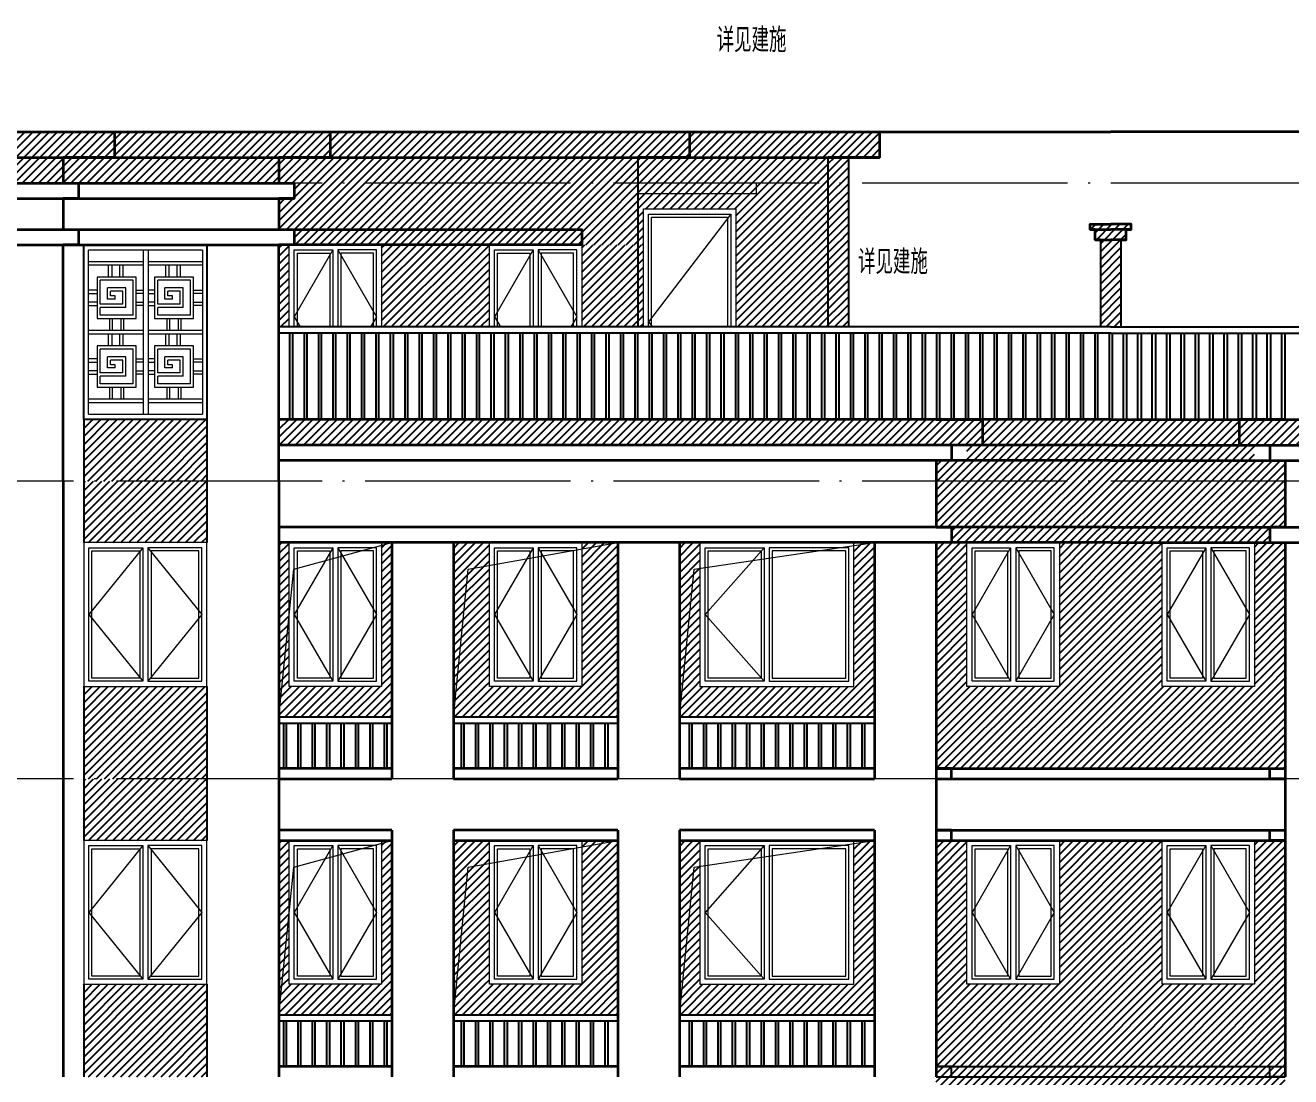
# Model space of a CAD drawing. Extents: x -518115 to 389031, y -231062 to 1628073.
# Drawn here: x 27748 to 40069, y 63640 to 73878 of the extents above; entities that cross this region are included whole.
import ezdxf
from ezdxf.xclip import XClip

# ---------------------------------------------------------------- set-up
doc = ezdxf.new("R2010")
doc.units = 0
doc.header["$LTSCALE"] = 1000
doc.header["$MEASUREMENT"] = 0
doc.header["$XCLIPFRAME"] = 0
doc.linetypes.add('DOTE', pattern=[2.42, 2, -0.2, 0.02, -0.2])
for name, color, linetype in [('3-剖面填充（细）', 250, 'Continuous'), ('PUB_TEXT', 4, 'Continuous'), ('Stair-栏杆', 142, 'Continuous')]:
    doc.layers.add(name, color=color, linetype=linetype)
for name, color, linetype, lineweight in [('DOTE', 19, 'DOTE', 9), ('WINDOW', 144, 'Continuous', 15), ('立面-中轮廓线', 213, 'Continuous', 35), ('立面-普通轮廓', 7, 'Continuous', 18), ('立面-洞口示意', 152, 'Continuous', 13), ('立面-窗开启线', 250, 'Continuous', 13)]:
    doc.layers.add(name, color=color, linetype=linetype, lineweight=lineweight)
doc.styles.add('_TCH_AXIS', font='COMPLEX', dxfattribs={"bigfont": 'GBCBIG'})
pattern_1 = [(45, (-409950, 23764.28), (-39.2886205, 39.2886205), [])]
pattern_2 = [(45, (-499467.84, 34164.28), (-39.2886205, 39.2886205), [])]
pattern_3 = [(45, (-499467.84, 37064.28), (-39.2886205, 39.2886205), [])]
pattern_4 = [(45, (-499467.84, 31264.28), (-39.2886205, 39.2886205), [])]

# ---------------------------------------------------------------- blocks, each defined once
blk = doc.blocks.new('A$C318717E3')
at = {"layer": 'WINDOW'}
for points in [[(50, 1350), (425, 1350), (425, 50), (50, 50)], [(850, 1350), (475, 1350), (475, 50), (850, 50)]]:
    blk.add_lwpolyline(points, close=True, dxfattribs=at)
at = {"layer": 'WINDOW', "color": 250}
for points in [[(80, 1320), (395, 1320), (395, 80), (80, 80)], [(820, 1320), (505, 1320), (505, 80), (820, 80)]]:
    blk.add_lwpolyline(points, close=True, dxfattribs=at)
at = {"layer": '立面-普通轮廓'}
blk.add_lwpolyline([(0, 1400), (900, 1400), (900, 0), (0, 0)], close=True, dxfattribs=at)
at = {"layer": '立面-窗开启线', "color": 251, "ltscale": 0.5, "true_color": 0x636466}
for points in [[(425, 1350), (50, 700), (425, 50)], [(475, 1350), (850, 700), (475, 50)]]:
    blk.add_lwpolyline(points, dxfattribs=at)
blk = doc.blocks.new('A$C1B273453')
at = {"layer": 'WINDOW'}
for points in [[(50, 1350), (575, 1350), (575, 50), (50, 50)], [(1150, 1350), (625, 1350), (625, 50), (1150, 50)]]:
    blk.add_lwpolyline(points, close=True, dxfattribs=at)
at = {"layer": 'WINDOW', "color": 250}
for points in [[(80, 1320), (545, 1320), (545, 80), (80, 80)], [(1120, 1320), (655, 1320), (655, 80), (1120, 80)]]:
    blk.add_lwpolyline(points, close=True, dxfattribs=at)
at = {"layer": '立面-普通轮廓'}
blk.add_lwpolyline([(1200, 1400), (0, 1400), (0, 0), (1200, 0)], close=True, dxfattribs=at)
at = {"layer": '立面-窗开启线', "color": 251, "ltscale": 0.5, "true_color": 0x636466}
for points in [[(575, 1350), (50, 700), (575, 50)], [(625, 1350), (1150, 700), (625, 50)]]:
    blk.add_lwpolyline(points, dxfattribs=at)
blk = doc.blocks.new('A$C1F9D7F8A')
at = {"layer": 'WINDOW'}
for points in [[(-1450, 1350), (-875, 1350), (-875, 50), (-1450, 50)], [(-50, 1350), (-825, 1350), (-825, 50), (-50, 50)]]:
    blk.add_lwpolyline(points, close=True, dxfattribs=at)
at = {"layer": 'WINDOW', "color": 250}
for points in [[(-1420, 1320), (-905, 1320), (-905, 80), (-1420, 80)], [(-80, 1320), (-795, 1320), (-795, 80), (-80, 80)]]:
    blk.add_lwpolyline(points, close=True, dxfattribs=at)
at = {"layer": '立面-普通轮廓'}
blk.add_lwpolyline([(0, 1400), (-1500, 1400), (-1500, 0), (0, 0)], close=True, dxfattribs=at)
at = {"layer": '立面-窗开启线', "color": 251, "ltscale": 0.5, "true_color": 0x636466}
blk.add_lwpolyline([(-875, 1350), (-1450, 700), (-875, 50)], dxfattribs=at)
blk = doc.blocks.new('A$C666104A2')
at = {"layer": '立面-窗开启线', "color": 36, "ltscale": 0.5, "true_color": 0x88471b}
for p, q in [((0, -1700), (0, 0)), ((0, 0), (1200, 0)), ((1200, 0), (1200, -1700)), ((1155, -53), (45, -53)), ((45, -1647), (45, -53)), ((578, -53), (578, -1647)), ((629, -1647), (629, -53)), ((1155, -53), (1155, -1647)), ((578, -164), (45, -164)), ((45, -196), (578, -196)), ((242, -313), (242, -196)), ((272, -196), (272, -313)), ((351, -313), (351, -196)), ((381, -196), (381, -313)), ((1155, -164), (629, -164)), ((629, -196), (1155, -196)), ((800, -313), (800, -196)), ((830, -196), (830, -313)), ((909, -313), (909, -196)), ((939, -196), (939, -313)), ((512, -313), (131, -313)), ((131, -313), (131, -717)), ((161, -577), (161, -345)), ((481, -345), (161, -345)), ((481, -684), (481, -345)), ((512, -717), (512, -313)), ((1070, -313), (689, -313)), ((689, -313), (689, -717)), ((720, -577), (720, -345)), ((1039, -345), (720, -345)), ((1039, -684), (1039, -345)), ((1070, -717), (1070, -313)), ((131, -441), (45, -441)), ((45, -473), (131, -473)), ((410, -420), (232, -420)), ((232, -529), (232, -420)), ((381, -452), (262, -452)), ((262, -497), (262, -452)), ((381, -577), (381, -452)), ((410, -610), (410, -420)), ((511, -473), (511, -441)), ((511, -441), (578, -441)), ((578, -473), (511, -473)), ((689, -441), (629, -441)), ((629, -473), (689, -473)), ((969, -420), (790, -420)), ((790, -529), (790, -420)), ((939, -452), (820, -452)), ((820, -497), (820, -452)), ((939, -577), (939, -452)), ((969, -610), (969, -420)), ((1069, -473), (1069, -441)), ((1069, -441), (1155, -441)), ((1155, -473), (1069, -473)), ((131, -558), (45, -558)), ((45, -589), (131, -589)), ((381, -577), (161, -577)), ((410, -610), (161, -610)), ((161, -684), (161, -610)), ((305, -529), (232, -529)), ((305, -497), (262, -497)), ((305, -529), (305, -497)), ((511, -589), (511, -558)), ((511, -558), (578, -558)), ((578, -589), (511, -589)), ((689, -558), (629, -558)), ((629, -589), (689, -589)), ((939, -577), (720, -577)), ((969, -610), (720, -610)), ((720, -684), (720, -610)), ((863, -529), (790, -529)), ((863, -497), (820, -497)), ((863, -529), (863, -497)), ((1069, -589), (1069, -558)), ((1069, -558), (1155, -558)), ((1155, -589), (1069, -589)), ((131, -717), (512, -717)), ((481, -684), (161, -684)), ((250, -717), (250, -834)), ((280, -834), (280, -717)), ((360, -717), (360, -834)), ((390, -834), (390, -717)), ((689, -717), (1070, -717)), ((1039, -684), (720, -684)), ((808, -717), (808, -834)), ((838, -834), (838, -717)), ((919, -717), (919, -834)), ((949, -834), (949, -717)), ((578, -834), (45, -834)), ((1155, -834), (629, -834)), ((45, -866), (578, -866)), ((512, -983), (131, -983)), ((131, -983), (131, -1386)), ((242, -983), (242, -866)), ((272, -866), (272, -983)), ((351, -983), (351, -866)), ((381, -866), (381, -983)), ((512, -1386), (512, -983)), ((629, -866), (1155, -866)), ((1070, -983), (689, -983)), ((689, -983), (689, -1386)), ((800, -983), (800, -866)), ((830, -866), (830, -983)), ((909, -983), (909, -866)), ((939, -866), (939, -983)), ((1070, -1386), (1070, -983)), ((161, -1247), (161, -1015)), ((481, -1015), (161, -1015)), ((410, -1090), (232, -1090)), ((232, -1199), (232, -1090)), ((410, -1279), (410, -1090)), ((481, -1354), (481, -1015)), ((720, -1247), (720, -1015)), ((1039, -1015), (720, -1015)), ((969, -1090), (790, -1090)), ((790, -1199), (790, -1090)), ((969, -1279), (969, -1090)), ((1039, -1354), (1039, -1015)), ((131, -1111), (45, -1111)), ((45, -1143), (131, -1143)), ((131, -1227), (45, -1227)), ((305, -1199), (232, -1199)), ((381, -1122), (262, -1122)), ((262, -1167), (262, -1122)), ((305, -1167), (262, -1167)), ((305, -1199), (305, -1167)), ((381, -1247), (381, -1122)), ((511, -1143), (511, -1111)), ((511, -1111), (578, -1111)), ((578, -1143), (511, -1143)), ((511, -1259), (511, -1227)), ((511, -1227), (578, -1227)), ((689, -1111), (629, -1111)), ((629, -1143), (689, -1143)), ((689, -1227), (629, -1227)), ((863, -1199), (790, -1199)), ((939, -1122), (820, -1122)), ((820, -1167), (820, -1122)), ((863, -1167), (820, -1167)), ((863, -1199), (863, -1167)), ((939, -1247), (939, -1122)), ((1069, -1143), (1069, -1111)), ((1069, -1111), (1155, -1111)), ((1155, -1143), (1069, -1143)), ((1069, -1259), (1069, -1227)), ((1069, -1227), (1155, -1227)), ((45, -1259), (131, -1259)), ((381, -1247), (161, -1247)), ((410, -1279), (161, -1279)), ((161, -1354), (161, -1279)), ((481, -1354), (161, -1354)), ((578, -1259), (511, -1259)), ((629, -1259), (689, -1259)), ((939, -1247), (720, -1247)), ((969, -1279), (720, -1279)), ((720, -1354), (720, -1279)), ((1039, -1354), (720, -1354)), ((1155, -1259), (1069, -1259)), ((131, -1386), (512, -1386)), ((250, -1386), (250, -1503)), ((280, -1503), (280, -1386)), ((360, -1386), (360, -1503)), ((390, -1503), (390, -1386)), ((689, -1386), (1070, -1386)), ((808, -1386), (808, -1503)), ((838, -1503), (838, -1386)), ((919, -1386), (919, -1503)), ((949, -1503), (949, -1386)), ((578, -1503), (45, -1503)), ((45, -1535), (578, -1535)), ((1155, -1503), (629, -1503)), ((629, -1535), (1155, -1535)), ((0, -1700), (1200, -1700)), ((45, -1647), (1155, -1647))]:
    blk.add_line(p, q, dxfattribs=at)
blk = doc.blocks.new('A$C608E1335')
at = {"layer": 'WINDOW'}
blk.add_lwpolyline([(50, 50), (850, 50), (850, -2050), (50, -2050)], close=True, dxfattribs=at)
at = {"layer": 'WINDOW', "color": 250}
blk.add_lwpolyline([(80, 20), (820, 20), (820, -2020), (80, -2020)], close=True, dxfattribs=at)
at = {"layer": '立面-普通轮廓'}
blk.add_lwpolyline([(0, 100), (900, 100), (900, -2100), (0, -2100)], close=True, dxfattribs=at)
at = {"layer": '立面-窗开启线', "color": 251, "ltscale": 0.5, "true_color": 0x636466}
blk.add_lwpolyline([(850, 50), (50, -1000), (850, -2050)], dxfattribs=at)

msp = doc.modelspace()

# ---------------------------------------------------------------- hatches: boundary and pattern name
at = {"layer": '3-剖面填充（细）'}
h = msp.add_hatch(dxfattribs=at)
h.set_pattern_fill('ANSI31', color=256, scale=35)
h.set_pattern_definition([(45, (-399550, 26564.28), (-39.2886205, 39.2886205), [])])
h.paths.add_polyline_path([(21416.6, 72340.3), (30216.6, 72340.3), (30216.6, 72590.3), (36066.6, 72590.3), (36066.6, 72840.3), (14866.6, 72840.3), (14866.6, 72590.3), (21416.6, 72590.3)])
h = msp.add_hatch(dxfattribs=at)
h.set_pattern_fill('ANSI31', color=256, scale=35)
h.set_pattern_definition([(45, (-485219.445, 37037.277), (-39.2886205, 39.2886205), [])])
h.paths.add_polyline_path([(33766.6, 71740.3), (33766.6, 72090.3), (34666.6, 72090.3), (34666.6, 71740.3), (35717, 71740.3), (35716.8, 71890.3), (35566.6, 71890.3), (35566.6, 72190.3), (35566.6, 72190.3), (35566.6, 72340.3), (35566.6, 72590.3), (30216.5, 72590.3), (30216.7, 72340.3), (30366.6, 72340.3), (30366.6, 72190.3), (30216.4, 72190.3), (30216.7, 71890.3), (30366.6, 71890.3), (30366.6, 71740.3)])
h = msp.add_hatch(dxfattribs=at)
h.set_pattern_fill('ANSI31', color=256, scale=35)
h.set_pattern_definition([(45, (-394250.01, 25464.26), (-39.2886205, 39.2886205), [])])
h.paths.add_polyline_path([(35566.6, 72590.3), (35566.6, 72340.3), (35566.6, 72340.3), (35566.6, 72190.3), (35566.6, 71890.3), (35716.6, 71890.3), (35716.6, 71740.3), (34666.6, 71740.3), (34666.6, 71740.3), (34666.6, 70940.3), (35766.6, 70940.3), (35766.6, 72590.3)])
h = msp.add_hatch(dxfattribs=at)
h.set_pattern_fill('ANSI31', color=256, scale=35)
h.set_pattern_definition([(45, (-481967.73, 36387.277), (-39.2886205, 39.2886205), [])])
h.paths.add_polyline_path([(38818.3, 71690.3), (38818.3, 71540.3), (38818.3, 71540.3)])
h.paths.add_polyline_path([(38516.6, 71890.3), (38516.6, 71940.3), (38116.6, 71940.3), (38116.6, 71890.3), (38166.6, 71890.3), (38166.6, 71790.3), (38216.6, 71790.3), (38216.6, 70940.3), (38416.6, 70940.3), (38416.6, 71790.3), (38466.6, 71790.3), (38466.6, 71890.3)])
h = msp.add_hatch(dxfattribs=at)
h.set_pattern_fill('ANSI31', color=256, scale=35)
h.set_pattern_definition([(45, (-398700.01, 25464.26), (-39.2886205, 39.2886205), [])])
h.paths.add_polyline_path([(30216.6, 70940.3), (30216.6, 71740.3), (30316.6, 71740.3), (30316.6, 70940.3)])
h = msp.add_hatch(dxfattribs=at)
h.set_pattern_fill('ANSI31', color=256, scale=35)
h.set_pattern_definition([(45, (-397700.01, 25464.26), (-39.2886205, 39.2886205), [])])
h.paths.add_polyline_path([(31216.6, 70940.3), (31216.6, 71740.3), (32266.6, 71740.3), (32266.6, 70940.3)])
h = msp.add_hatch(dxfattribs=at)
h.set_pattern_fill('ANSI31', color=256, scale=35)
h.set_pattern_definition([(45, (-395750.01, 25464.26), (-39.2886205, 39.2886205), [])])
h.paths.add_polyline_path([(33166.6, 70940.3), (33166.6, 71740.3), (33766.6, 71740.3), (33766.6, 70940.3)])
h = msp.add_hatch(dxfattribs=at)
h.set_pattern_fill('ANSI31', color=256, scale=35)
h.set_pattern_definition([(45, (-492469.42, 36187.28), (-39.2886205, 39.2886205), [])])
h.paths.add_polyline_path([(28316.6, 70040.3), (28316.6, 70340.3), (28316.4, 70340.3), (28316.2, 69440.3), (29516.6, 69440.3), (29516.8, 70340.3), (29516.6, 70340.3), (29516.6, 70040.3)])
h = msp.add_hatch(dxfattribs=at)
h.set_pattern_fill('ANSI31', color=256, scale=35)
h.set_pattern_definition(pattern_1)
h.paths.add_polyline_path([(30216.6, 69790.3), (36916.6, 69790.3), (36916.6, 69640.3), (36616.6, 69640.3), (36616.6, 68990.3), (36766.6, 68990.3), (36766.6, 68840.3), (38316.6, 68840.3), (38316.6, 70040.3), (30216.6, 70040.3), (30216.6, 69790.3)])
h = msp.add_hatch(dxfattribs=at)
h.set_pattern_fill('ANSI31', color=256, scale=35)
h.set_pattern_definition(pattern_1)
h.paths.add_polyline_path([(39866.6, 68840.3), (39866.6, 68990.3), (40016.6, 68990.3), (40016.6, 69640.3), (39716.6, 69640.3), (39716.6, 69790.3), (46416.6, 69790.3), (46416.6, 69790.3), (46416.6, 70040.3), (38316.6, 70040.3), (38316.6, 68840.3)])
h = msp.add_hatch(dxfattribs=at)
h.set_pattern_fill('ANSI31', color=256, scale=35)
h.set_pattern_definition([(45, (-498669.42, 35587.28), (-39.2886205, 39.2886205), [])])
h.paths.add_polyline_path([(28316.1, 69440.3), (29516.4, 69440.3), (29517, 68840.3), (28316.6, 68840.3)])
h = msp.add_hatch(dxfattribs=at)
h.set_pattern_fill('ANSI31', color=256, scale=35)
h.set_pattern_definition(pattern_2)
h.paths.add_polyline_path([(30316.6, 67440.3), (30216.6, 67440.3), (30216.6, 68840.3), (30316.6, 68840.3)])
h = msp.add_hatch(dxfattribs=at)
h.set_pattern_fill('ANSI31', color=256, scale=35)
h.set_pattern_definition(pattern_2)
h.paths.add_polyline_path([(31316.6, 67440.3), (31216.6, 67440.3), (31216.6, 68840.3), (31316.6, 68840.3)])
h = msp.add_hatch(dxfattribs=at)
h.set_pattern_fill('ANSI31', color=256, scale=35)
h.set_pattern_definition(pattern_2)
h.paths.add_polyline_path([(32266.6, 67440.3), (31916.6, 67440.3), (31916.6, 68840.3), (32266.6, 68840.3)])
h = msp.add_hatch(dxfattribs=at)
h.set_pattern_fill('ANSI31', color=256, scale=35)
h.set_pattern_definition(pattern_2)
h.paths.add_polyline_path([(33516.6, 67440.3), (33166.6, 67440.3), (33166.6, 68840.3), (33516.6, 68840.3)])
h = msp.add_hatch(dxfattribs=at)
h.set_pattern_fill('ANSI31', color=256, scale=35)
h.set_pattern_definition(pattern_2)
h.paths.add_polyline_path([(34316.6, 67440.3), (34116.6, 67440.3), (34116.6, 68840.3), (34316.6, 68840.3)])
h = msp.add_hatch(dxfattribs=at)
h.set_pattern_fill('ANSI31', color=256, scale=35)
h.set_pattern_definition(pattern_2)
h.paths.add_polyline_path([(36016.6, 67440.3), (35816.6, 67440.3), (35816.6, 68840.3), (36016.6, 68840.3)])
h = msp.add_hatch(dxfattribs=at)
h.set_pattern_fill('ANSI31', color=256, scale=35)
h.set_pattern_definition(pattern_3)
h.paths.add_polyline_path([(36616.6, 67440.3), (36916.5, 67440.3), (36916.5, 68840.3), (36616.6, 68840.3)])
h = msp.add_hatch(dxfattribs=at)
h.set_pattern_fill('ANSI31', color=256, scale=35)
h.set_pattern_definition(pattern_3)
h.paths.add_polyline_path([(37816.5, 67440.3), (38816.7, 67440.3), (38816.7, 68840.3), (37816.5, 68840.3)])
h = msp.add_hatch(dxfattribs=at)
h.set_pattern_fill('ANSI31', color=256, scale=35)
h.set_pattern_definition(pattern_3)
h.paths.add_polyline_path([(39716.7, 67440.3), (40016.6, 67440.3), (40016.6, 68840.3), (39716.7, 68840.3)])
h = msp.add_hatch(dxfattribs=at)
h.set_pattern_fill('ANSI31', color=256, scale=35)
h.set_pattern_definition([(45, (-498669.42, 33287.28), (-39.2886205, 39.2886205), [])])
h.paths.add_polyline_path([(29517, 66540.3), (28316.6, 66540.3), (28315.8, 67440.3), (29516.2, 67440.3)])
h = msp.add_hatch(dxfattribs=at)
h.set_pattern_fill('ANSI31', color=256, scale=35)
h.set_pattern_definition(pattern_2)
h.paths.add_polyline_path([(31316.6, 67140.3), (30216.6, 67140.3), (30216.6, 67440.3), (31316.6, 67440.3)])
h = msp.add_hatch(dxfattribs=at)
h.set_pattern_fill('ANSI31', color=256, scale=35)
h.set_pattern_definition(pattern_2)
h.paths.add_polyline_path([(33516.6, 67140.3), (31916.6, 67140.3), (31916.6, 67440.3), (33516.6, 67440.3)])
h = msp.add_hatch(dxfattribs=at)
h.set_pattern_fill('ANSI31', color=256, scale=35)
h.set_pattern_definition(pattern_2)
h.paths.add_polyline_path([(36016.6, 67140.3), (34116.6, 67140.3), (34116.6, 67440.3), (36016.6, 67440.3)])
h = msp.add_hatch(dxfattribs=at)
h.set_pattern_fill('ANSI31', color=256, scale=35)
h.set_pattern_definition(pattern_3)
h.paths.add_polyline_path([(36616.6, 66640.3), (40016.6, 66640.3), (40016.6, 67440.3), (36616.6, 67440.3)])
h = msp.add_hatch(dxfattribs=at)
h.set_pattern_fill('ANSI31', color=256, scale=35)
h.set_pattern_definition([(45, (-498669.42, 32687.28), (-39.2886205, 39.2886205), [])])
h.paths.add_polyline_path([(28316.1, 66540.3), (29516.4, 66540.3), (29517, 65940.3), (28316.6, 65940.3)])
h = msp.add_hatch(dxfattribs=at)
h.set_pattern_fill('ANSI31', color=256, scale=35)
h.set_pattern_definition(pattern_4)
h.paths.add_polyline_path([(30316.6, 64540.3), (30216.6, 64540.3), (30216.6, 65940.3), (30316.6, 65940.3)])
h = msp.add_hatch(dxfattribs=at)
h.set_pattern_fill('ANSI31', color=256, scale=35)
h.set_pattern_definition(pattern_4)
h.paths.add_polyline_path([(31316.6, 64540.3), (31216.6, 64540.3), (31216.6, 65940.3), (31316.6, 65940.3)])
h = msp.add_hatch(dxfattribs=at)
h.set_pattern_fill('ANSI31', color=256, scale=35)
h.set_pattern_definition(pattern_4)
h.paths.add_polyline_path([(32266.6, 64540.3), (31916.6, 64540.3), (31916.6, 65940.3), (32266.6, 65940.3)])
h = msp.add_hatch(dxfattribs=at)
h.set_pattern_fill('ANSI31', color=256, scale=35)
h.set_pattern_definition(pattern_4)
h.paths.add_polyline_path([(33516.6, 64540.3), (33166.6, 64540.3), (33166.6, 65940.3), (33516.6, 65940.3)])
h = msp.add_hatch(dxfattribs=at)
h.set_pattern_fill('ANSI31', color=256, scale=35)
h.set_pattern_definition(pattern_4)
h.paths.add_polyline_path([(34316.6, 64540.3), (34116.6, 64540.3), (34116.6, 65940.3), (34316.6, 65940.3)])
h = msp.add_hatch(dxfattribs=at)
h.set_pattern_fill('ANSI31', color=256, scale=35)
h.set_pattern_definition(pattern_4)
h.paths.add_polyline_path([(36016.6, 64540.3), (35816.6, 64540.3), (35816.6, 65940.3), (36016.6, 65940.3)])
h = msp.add_hatch(dxfattribs=at)
h.set_pattern_fill('ANSI31', color=256, scale=35)
h.set_pattern_definition(pattern_2)
h.paths.add_polyline_path([(36616.6, 64540.3), (36916.5, 64540.3), (36916.5, 65940.3), (36616.6, 65940.3)])
h = msp.add_hatch(dxfattribs=at)
h.set_pattern_fill('ANSI31', color=256, scale=35)
h.set_pattern_definition(pattern_2)
h.paths.add_polyline_path([(37816.5, 64540.3), (38816.7, 64540.3), (38816.7, 65940.3), (37816.5, 65940.3)])
h = msp.add_hatch(dxfattribs=at)
h.set_pattern_fill('ANSI31', color=256, scale=35)
h.set_pattern_definition(pattern_2)
h.paths.add_polyline_path([(39716.7, 64540.3), (40016.6, 64540.3), (40016.6, 65940.3), (39716.7, 65940.3)])
h = msp.add_hatch(dxfattribs=at)
h.set_pattern_fill('ANSI31', color=256, scale=35)
h.set_pattern_definition([(45, (-498669.42, 30387.28), (-39.2886205, 39.2886205), [])])
h.paths.add_polyline_path([(29517, 63640.3), (28316.6, 63640.3), (28315.8, 64540.3), (29516.2, 64540.3)])
h = msp.add_hatch(dxfattribs=at)
h.set_pattern_fill('ANSI31', color=256, scale=35)
h.set_pattern_definition(pattern_4)
h.paths.add_polyline_path([(31316.6, 64240.3), (30216.6, 64240.3), (30216.6, 64540.3), (31316.6, 64540.3)])
h = msp.add_hatch(dxfattribs=at)
h.set_pattern_fill('ANSI31', color=256, scale=35)
h.set_pattern_definition(pattern_4)
h.paths.add_polyline_path([(33516.6, 64240.3), (31916.6, 64240.3), (31916.6, 64540.3), (33516.6, 64540.3)])
h = msp.add_hatch(dxfattribs=at)
h.set_pattern_fill('ANSI31', color=256, scale=35)
h.set_pattern_definition(pattern_4)
h.paths.add_polyline_path([(36016.6, 64240.3), (34116.6, 64240.3), (34116.6, 64540.3), (36016.6, 64540.3)])
h = msp.add_hatch(dxfattribs=at)
h.set_pattern_fill('ANSI31', color=256, scale=35)
h.set_pattern_definition(pattern_2)
h.paths.add_polyline_path([(36616.6, 63740.3), (40016.6, 63740.3), (40016.6, 64540.3), (36616.6, 64540.3)])
h = msp.add_hatch(dxfattribs=at)
h.set_pattern_fill('ANSI31', color=256, scale=35)
h.set_pattern_definition([(45, (-499467.84, 33464.28), (-39.2886205, 39.2886205), [])])
h.paths.add_polyline_path([(36616.6, 63040.3), (40016.6, 63040.3), (40016.6, 63740.3), (36616.6, 63740.3)])

# ---------------------------------------------------------------- linework, layer by layer
at = {"color": 7}
for p, q in [((33716.6, 70940.3), (33716.6, 72590.3)), ((35566.6, 70940.3), (35566.6, 72590.3)), ((35766.6, 70940.3), (35766.6, 72590.3)), ((38216.6, 71790.3), (38216.6, 70940.3)), ((38416.6, 71790.3), (38416.6, 70940.3)), ((36616.6, 63740.3), (40016.6, 63740.3)), ((36616.6, 63640.3), (40016.6, 63640.3))]:
    msp.add_line(p, q, dxfattribs=at)
msp.add_lwpolyline([(28316.6, 71740.3), (29516.6, 71740.3), (29516.6, 70040.3), (28316.6, 70040.3)], close=True)
for points in [[(36616.6, 63640.3), (36766.6, 63640.3), (36766.6, 63740.3), (36616.6, 63740.3)], [(40016.6, 63640.3), (39866.6, 63640.3), (39866.6, 63740.3), (40016.6, 63740.3)]]:
    msp.add_lwpolyline(points, dxfattribs=at)
at = {"layer": '3-剖面填充（细）'}
for p, q in [((28316.6, 70040.3), (28316.6, 69440.3)), ((29516.6, 70040.3), (29516.6, 69440.3)), ((28316.6, 69440.3), (28316.6, 68840.3)), ((29516.6, 69440.3), (29516.6, 68840.3)), ((28316.6, 67440.3), (28316.6, 66540.3)), ((29516.6, 67440.3), (29516.6, 66540.3)), ((28316.6, 66540.3), (28316.6, 65940.3)), ((29516.6, 66540.3), (29516.6, 65940.3)), ((28316.6, 64540.3), (28316.6, 63640.3)), ((29516.6, 64540.3), (29516.6, 63640.3))]:
    msp.add_line(p, q, dxfattribs=at)
at = {"layer": 'DOTE', "linetype": 'DOTE'}
for p, q in [((64516.6, 72340.3), (12116.6, 72340.3)), ((64516.6, 69440.3), (12116.6, 69440.3)), ((64516.6, 66540.3), (12116.6, 66540.3))]:
    msp.add_line(p, q, dxfattribs=at)
at = {"layer": 'Stair-栏杆'}
for p, q in [((38316.6, 70940.3), (30216.6, 70940.3)), ((38316.6, 70880.3), (30216.6, 70880.3)), ((38316.6, 70940.3), (46416.6, 70940.3)), ((38316.6, 70880.3), (46416.6, 70880.3)), ((31316.6, 67140.3), (30216.6, 67140.3)), ((31316.6, 67080.3), (30216.6, 67080.3)), ((33516.6, 67140.3), (31916.6, 67140.3)), ((33516.6, 67080.3), (31916.6, 67080.3)), ((36016.6, 67140.3), (34116.6, 67140.3)), ((36016.6, 67080.3), (34116.6, 67080.3)), ((31316.6, 64240.3), (30216.6, 64240.3)), ((33516.6, 64240.3), (31916.6, 64240.3)), ((36016.6, 64240.3), (34116.6, 64240.3)), ((31316.6, 64180.3), (30216.6, 64180.3)), ((33516.6, 64180.3), (31916.6, 64180.3)), ((36016.6, 64180.3), (34116.6, 64180.3))]:
    msp.add_line(p, q, dxfattribs=at)
for points in [[(30321.6, 70880.3), (30321.6, 70040.3)], [(30351.6, 70040.3), (30351.6, 70880.3)], [(30461.6, 70880.3), (30461.6, 70040.3)], [(30491.6, 70040.3), (30491.6, 70880.3)], [(30601.6, 70880.3), (30601.6, 70040.3)], [(30631.6, 70040.3), (30631.6, 70880.3)], [(30741.6, 70880.3), (30741.6, 70040.3)], [(30771.6, 70040.3), (30771.6, 70880.3)], [(30881.6, 70880.3), (30881.6, 70040.3)], [(30911.6, 70040.3), (30911.6, 70880.3)], [(31021.6, 70880.3), (31021.6, 70040.3)], [(31051.6, 70040.3), (31051.6, 70880.3)], [(31161.6, 70880.3), (31161.6, 70040.3)], [(31191.6, 70040.3), (31191.6, 70880.3)], [(31301.6, 70880.3), (31301.6, 70040.3)], [(31331.6, 70040.3), (31331.6, 70880.3)], [(31441.6, 70880.3), (31441.6, 70040.3)], [(31471.6, 70040.3), (31471.6, 70880.3)], [(31581.6, 70880.3), (31581.6, 70040.3)], [(31611.6, 70040.3), (31611.6, 70880.3)], [(31721.6, 70880.3), (31721.6, 70040.3)], [(31751.6, 70040.3), (31751.6, 70880.3)], [(31861.6, 70880.3), (31861.6, 70040.3)], [(31891.6, 70040.3), (31891.6, 70880.3)], [(32001.6, 70880.3), (32001.6, 70040.3)], [(32031.6, 70040.3), (32031.6, 70880.3)], [(32141.6, 70880.3), (32141.6, 70040.3)], [(32171.6, 70040.3), (32171.6, 70880.3)], [(32281.6, 70880.3), (32281.6, 70040.3)], [(32311.6, 70040.3), (32311.6, 70880.3)], [(32421.6, 70880.3), (32421.6, 70040.3)], [(32451.6, 70040.3), (32451.6, 70880.3)], [(32561.6, 70880.3), (32561.6, 70040.3)], [(32591.6, 70040.3), (32591.6, 70880.3)], [(32701.6, 70880.3), (32701.6, 70040.3)], [(32731.6, 70040.3), (32731.6, 70880.3)], [(32841.6, 70880.3), (32841.6, 70040.3)], [(32871.6, 70040.3), (32871.6, 70880.3)], [(32981.6, 70880.3), (32981.6, 70040.3)], [(33011.6, 70040.3), (33011.6, 70880.3)], [(33121.6, 70880.3), (33121.6, 70040.3)], [(33151.6, 70040.3), (33151.6, 70880.3)], [(33261.6, 70880.3), (33261.6, 70040.3)], [(33291.6, 70040.3), (33291.6, 70880.3)], [(33401.6, 70880.3), (33401.6, 70040.3)], [(33431.6, 70040.3), (33431.6, 70880.3)], [(33541.6, 70880.3), (33541.6, 70040.3)], [(33571.6, 70040.3), (33571.6, 70880.3)], [(33681.6, 70880.3), (33681.6, 70040.3)], [(33711.6, 70040.3), (33711.6, 70880.3)], [(33821.6, 70880.3), (33821.6, 70040.3)], [(33851.6, 70040.3), (33851.6, 70880.3)], [(33961.6, 70880.3), (33961.6, 70040.3)], [(33991.6, 70040.3), (33991.6, 70880.3)], [(34101.6, 70880.3), (34101.6, 70040.3)], [(34131.6, 70040.3), (34131.6, 70880.3)], [(34241.6, 70880.3), (34241.6, 70040.3)], [(34271.6, 70040.3), (34271.6, 70880.3)], [(34381.6, 70880.3), (34381.6, 70040.3)], [(34411.6, 70040.3), (34411.6, 70880.3)], [(34521.6, 70880.3), (34521.6, 70040.3)], [(34551.6, 70040.3), (34551.6, 70880.3)], [(34661.6, 70880.3), (34661.6, 70040.3)], [(34691.6, 70040.3), (34691.6, 70880.3)], [(34801.6, 70880.3), (34801.6, 70040.3)], [(34831.6, 70040.3), (34831.6, 70880.3)], [(34941.6, 70880.3), (34941.6, 70040.3)], [(34971.6, 70040.3), (34971.6, 70880.3)], [(35081.6, 70880.3), (35081.6, 70040.3)], [(35111.6, 70040.3), (35111.6, 70880.3)], [(35221.6, 70880.3), (35221.6, 70040.3)], [(35251.6, 70040.3), (35251.6, 70880.3)], [(35361.6, 70880.3), (35361.6, 70040.3)], [(35391.6, 70040.3), (35391.6, 70880.3)], [(35501.6, 70880.3), (35501.6, 70040.3)], [(35531.6, 70040.3), (35531.6, 70880.3)], [(35641.6, 70880.3), (35641.6, 70040.3)], [(35671.6, 70040.3), (35671.6, 70880.3)], [(35781.6, 70880.3), (35781.6, 70040.3)], [(35811.6, 70040.3), (35811.6, 70880.3)], [(35921.6, 70880.3), (35921.6, 70040.3)], [(35951.6, 70040.3), (35951.6, 70880.3)], [(36061.6, 70880.3), (36061.6, 70040.3)], [(36091.6, 70040.3), (36091.6, 70880.3)], [(36201.6, 70880.3), (36201.6, 70040.3)], [(36231.6, 70040.3), (36231.6, 70880.3)], [(36341.6, 70880.3), (36341.6, 70040.3)], [(36371.6, 70040.3), (36371.6, 70880.3)], [(36481.6, 70880.3), (36481.6, 70040.3)], [(36511.6, 70040.3), (36511.6, 70880.3)], [(36621.6, 70880.3), (36621.6, 70040.3)], [(36651.6, 70040.3), (36651.6, 70880.3)], [(36761.6, 70880.3), (36761.6, 70040.3)], [(36791.6, 70040.3), (36791.6, 70880.3)], [(36901.6, 70880.3), (36901.6, 70040.3)], [(36931.6, 70040.3), (36931.6, 70880.3)], [(37041.6, 70880.3), (37041.6, 70040.3)], [(37071.6, 70040.3), (37071.6, 70880.3)], [(37181.6, 70880.3), (37181.6, 70040.3)], [(37211.6, 70040.3), (37211.6, 70880.3)], [(37321.6, 70880.3), (37321.6, 70040.3)], [(37351.6, 70040.3), (37351.6, 70880.3)], [(37461.6, 70880.3), (37461.6, 70040.3)], [(37491.6, 70040.3), (37491.6, 70880.3)], [(37601.6, 70880.3), (37601.6, 70040.3)], [(37631.6, 70040.3), (37631.6, 70880.3)], [(37741.6, 70880.3), (37741.6, 70040.3)], [(37771.6, 70040.3), (37771.6, 70880.3)], [(37881.6, 70880.3), (37881.6, 70040.3)], [(37911.6, 70040.3), (37911.6, 70880.3)], [(38021.6, 70880.3), (38021.6, 70040.3)], [(38051.6, 70040.3), (38051.6, 70880.3)], [(38161.6, 70880.3), (38161.6, 70040.3)], [(38191.6, 70040.3), (38191.6, 70880.3)], [(38301.6, 70880.3), (38301.6, 70040.3)], [(38331.6, 70880.3), (38331.6, 70040.3)], [(38441.6, 70040.3), (38441.6, 70880.3)], [(38471.6, 70880.3), (38471.6, 70040.3)], [(38581.6, 70040.3), (38581.6, 70880.3)], [(38611.6, 70880.3), (38611.6, 70040.3)], [(38721.6, 70040.3), (38721.6, 70880.3)], [(38751.6, 70880.3), (38751.6, 70040.3)], [(38861.6, 70040.3), (38861.6, 70880.3)], [(38891.6, 70880.3), (38891.6, 70040.3)], [(39001.6, 70040.3), (39001.6, 70880.3)], [(39031.6, 70880.3), (39031.6, 70040.3)], [(39141.6, 70040.3), (39141.6, 70880.3)], [(39171.6, 70880.3), (39171.6, 70040.3)], [(39281.6, 70040.3), (39281.6, 70880.3)], [(39311.6, 70880.3), (39311.6, 70040.3)], [(39421.6, 70040.3), (39421.6, 70880.3)], [(39451.6, 70880.3), (39451.6, 70040.3)], [(39561.6, 70040.3), (39561.6, 70880.3)], [(39591.6, 70880.3), (39591.6, 70040.3)], [(39701.6, 70040.3), (39701.6, 70880.3)], [(39731.6, 70880.3), (39731.6, 70040.3)], [(39841.6, 70040.3), (39841.6, 70880.3)], [(39871.6, 70880.3), (39871.6, 70040.3)], [(39981.6, 70040.3), (39981.6, 70880.3)], [(40011.6, 70880.3), (40011.6, 70040.3)], [(30261.6, 67080.3), (30261.6, 66640.3)], [(30291.6, 66640.3), (30291.6, 67080.3)], [(30401.6, 67080.3), (30401.6, 66640.3)], [(30431.6, 66640.3), (30431.6, 67080.3)], [(30541.6, 67080.3), (30541.6, 66640.3)], [(30571.6, 66640.3), (30571.6, 67080.3)], [(30681.6, 67080.3), (30681.6, 66640.3)], [(30711.6, 66640.3), (30711.6, 67080.3)], [(30821.6, 67080.3), (30821.6, 66640.3)], [(30851.6, 66640.3), (30851.6, 67080.3)], [(30961.6, 67080.3), (30961.6, 66640.3)], [(30991.6, 66640.3), (30991.6, 67080.3)], [(31101.6, 67080.3), (31101.6, 66640.3)], [(31131.6, 66640.3), (31131.6, 67080.3)], [(31241.6, 67080.3), (31241.6, 66640.3)], [(31271.6, 66640.3), (31271.6, 67080.3)], [(31991.6, 67080.3), (31991.6, 66640.3)], [(32021.6, 66640.3), (32021.6, 67080.3)], [(32131.6, 67080.3), (32131.6, 66640.3)], [(32161.6, 66640.3), (32161.6, 67080.3)], [(32271.6, 67080.3), (32271.6, 66640.3)], [(32301.6, 66640.3), (32301.6, 67080.3)], [(32411.6, 67080.3), (32411.6, 66640.3)], [(32441.6, 66640.3), (32441.6, 67080.3)], [(32551.6, 67080.3), (32551.6, 66640.3)], [(32581.6, 66640.3), (32581.6, 67080.3)], [(32691.6, 67080.3), (32691.6, 66640.3)], [(32721.6, 66640.3), (32721.6, 67080.3)], [(32831.6, 67080.3), (32831.6, 66640.3)], [(32861.6, 66640.3), (32861.6, 67080.3)], [(32971.6, 67080.3), (32971.6, 66640.3)], [(33001.6, 66640.3), (33001.6, 67080.3)], [(33111.6, 67080.3), (33111.6, 66640.3)], [(33141.6, 66640.3), (33141.6, 67080.3)], [(33251.6, 67080.3), (33251.6, 66640.3)], [(33281.6, 66640.3), (33281.6, 67080.3)], [(33391.6, 67080.3), (33391.6, 66640.3)], [(33421.6, 66640.3), (33421.6, 67080.3)], [(34211.6, 67080.3), (34211.6, 66640.3)], [(34241.6, 66640.3), (34241.6, 67080.3)], [(34351.6, 67080.3), (34351.6, 66640.3)], [(34381.6, 66640.3), (34381.6, 67080.3)], [(34491.6, 67080.3), (34491.6, 66640.3)], [(34521.6, 66640.3), (34521.6, 67080.3)], [(34631.6, 67080.3), (34631.6, 66640.3)], [(34661.6, 66640.3), (34661.6, 67080.3)], [(34771.6, 67080.3), (34771.6, 66640.3)], [(34801.6, 66640.3), (34801.6, 67080.3)], [(34911.6, 67080.3), (34911.6, 66640.3)], [(34941.6, 66640.3), (34941.6, 67080.3)], [(35051.6, 67080.3), (35051.6, 66640.3)], [(35081.6, 66640.3), (35081.6, 67080.3)], [(35191.6, 67080.3), (35191.6, 66640.3)], [(35221.6, 66640.3), (35221.6, 67080.3)], [(35331.6, 67080.3), (35331.6, 66640.3)], [(35361.6, 66640.3), (35361.6, 67080.3)], [(35471.6, 67080.3), (35471.6, 66640.3)], [(35501.6, 66640.3), (35501.6, 67080.3)], [(35611.6, 67080.3), (35611.6, 66640.3)], [(35641.6, 66640.3), (35641.6, 67080.3)], [(35751.6, 67080.3), (35751.6, 66640.3)], [(35781.6, 66640.3), (35781.6, 67080.3)], [(35891.6, 67080.3), (35891.6, 66640.3)], [(35921.6, 66640.3), (35921.6, 67080.3)], [(30261.6, 64180.3), (30261.6, 63740.3)], [(30291.6, 63740.3), (30291.6, 64180.3)], [(30401.6, 64180.3), (30401.6, 63740.3)], [(30431.6, 63740.3), (30431.6, 64180.3)], [(30541.6, 64180.3), (30541.6, 63740.3)], [(30571.6, 63740.3), (30571.6, 64180.3)], [(30681.6, 64180.3), (30681.6, 63740.3)], [(30711.6, 63740.3), (30711.6, 64180.3)], [(30821.6, 64180.3), (30821.6, 63740.3)], [(30851.6, 63740.3), (30851.6, 64180.3)], [(30961.6, 64180.3), (30961.6, 63740.3)], [(30991.6, 63740.3), (30991.6, 64180.3)], [(31101.6, 64180.3), (31101.6, 63740.3)], [(31131.6, 63740.3), (31131.6, 64180.3)], [(31241.6, 64180.3), (31241.6, 63740.3)], [(31271.6, 63740.3), (31271.6, 64180.3)], [(31991.6, 64180.3), (31991.6, 63740.3)], [(32021.6, 63740.3), (32021.6, 64180.3)], [(32131.6, 64180.3), (32131.6, 63740.3)], [(32161.6, 63740.3), (32161.6, 64180.3)], [(32271.6, 64180.3), (32271.6, 63740.3)], [(32301.6, 63740.3), (32301.6, 64180.3)], [(32411.6, 64180.3), (32411.6, 63740.3)], [(32441.6, 63740.3), (32441.6, 64180.3)], [(32551.6, 64180.3), (32551.6, 63740.3)], [(32581.6, 63740.3), (32581.6, 64180.3)], [(32691.6, 64180.3), (32691.6, 63740.3)], [(32721.6, 63740.3), (32721.6, 64180.3)], [(32831.6, 64180.3), (32831.6, 63740.3)], [(32861.6, 63740.3), (32861.6, 64180.3)], [(32971.6, 64180.3), (32971.6, 63740.3)], [(33001.6, 63740.3), (33001.6, 64180.3)], [(33111.6, 64180.3), (33111.6, 63740.3)], [(33141.6, 63740.3), (33141.6, 64180.3)], [(33251.6, 64180.3), (33251.6, 63740.3)], [(33281.6, 63740.3), (33281.6, 64180.3)], [(33391.6, 64180.3), (33391.6, 63740.3)], [(33421.6, 63740.3), (33421.6, 64180.3)], [(34211.6, 64180.3), (34211.6, 63740.3)], [(34241.6, 63740.3), (34241.6, 64180.3)], [(34351.6, 64180.3), (34351.6, 63740.3)], [(34381.6, 63740.3), (34381.6, 64180.3)], [(34491.6, 64180.3), (34491.6, 63740.3)], [(34521.6, 63740.3), (34521.6, 64180.3)], [(34631.6, 64180.3), (34631.6, 63740.3)], [(34661.6, 63740.3), (34661.6, 64180.3)], [(34771.6, 64180.3), (34771.6, 63740.3)], [(34801.6, 63740.3), (34801.6, 64180.3)], [(34911.6, 64180.3), (34911.6, 63740.3)], [(34941.6, 63740.3), (34941.6, 64180.3)], [(35051.6, 64180.3), (35051.6, 63740.3)], [(35081.6, 63740.3), (35081.6, 64180.3)], [(35191.6, 64180.3), (35191.6, 63740.3)], [(35221.6, 63740.3), (35221.6, 64180.3)], [(35331.6, 64180.3), (35331.6, 63740.3)], [(35361.6, 63740.3), (35361.6, 64180.3)], [(35471.6, 64180.3), (35471.6, 63740.3)], [(35501.6, 63740.3), (35501.6, 64180.3)], [(35611.6, 64180.3), (35611.6, 63740.3)], [(35641.6, 63740.3), (35641.6, 64180.3)], [(35751.6, 64180.3), (35751.6, 63740.3)], [(35781.6, 63740.3), (35781.6, 64180.3)], [(35891.6, 64180.3), (35891.6, 63740.3)], [(35921.6, 63740.3), (35921.6, 64180.3)]]:
    msp.add_lwpolyline(points, dxfattribs=at)
at = {"layer": '立面-中轮廓线', "color": 2}
for p, q in [((14866.6, 72840.3), (36066.6, 72840.3)), ((14866.6, 72590.3), (36066.6, 72590.3)), ((21266.6, 72340.3), (30366.6, 72340.3)), ((21266.6, 72190.3), (30366.6, 72190.3)), ((21416.6, 71890.3), (30216.6, 71890.3)), ((38116.6, 71890.3), (38316.6, 71890.3)), ((38516.6, 71890.3), (38316.6, 71890.3)), ((21416.6, 71740.3), (30216.6, 71740.3)), ((38166.6, 71790.3), (38316.6, 71790.3)), ((38466.6, 71790.3), (38316.6, 71790.3)), ((38316.6, 70040.3), (30216.6, 70040.3)), ((38316.6, 70040.3), (46416.6, 70040.3)), ((38316.6, 69790.3), (30216.6, 69790.3)), ((38316.6, 69790.3), (46416.6, 69790.3)), ((38316.6, 69640.3), (30216.6, 69640.3)), ((38316.6, 69640.3), (46416.6, 69640.3)), ((38316.6, 68990.3), (30216.6, 68990.3)), ((38316.6, 68990.3), (46416.6, 68990.3)), ((38316.6, 68840.3), (30216.6, 68840.3)), ((38316.6, 68840.3), (46416.6, 68840.3))]:
    msp.add_line(p, q, dxfattribs=at)
at = {"layer": '立面-中轮廓线', "color": 251, "true_color": 0x636466}
for p in [(36066.6, 72840.3), (40566.6, 72840.3)]:
    msp.add_line(p, (38316.6, 72840.3), dxfattribs=at)
at = {"layer": '立面-中轮廓线'}
for p, q in [((28116.6, 69440.3), (28116.6, 71740.3)), ((30216.6, 69440.3), (30216.6, 71740.3)), ((28116.6, 69440.3), (28116.6, 66540.3)), ((30216.6, 69440.3), (30216.6, 66540.3)), ((31316.6, 68840.3), (31316.6, 66540.3)), ((31916.6, 68840.3), (31916.6, 66540.3)), ((33516.6, 68840.3), (33516.6, 66540.3)), ((34116.6, 68840.3), (34116.6, 66540.3)), ((36016.6, 68840.3), (36016.6, 66540.3)), ((36616.6, 68840.3), (36616.6, 66540.3)), ((40016.6, 68840.3), (40016.6, 66540.3)), ((28116.6, 66540.3), (28116.6, 63640.3)), ((30216.6, 66540.3), (30216.6, 63640.3)), ((36616.6, 66640.3), (40016.6, 66640.3)), ((36616.6, 66540.3), (40016.6, 66540.3)), ((36616.6, 66540.3), (36616.6, 63640.3)), ((40016.6, 66540.3), (40016.6, 63640.3)), ((31316.6, 66040.3), (31316.6, 63640.3)), ((31916.6, 66040.3), (31916.6, 63640.3)), ((33516.6, 66040.3), (33516.6, 63640.3)), ((34116.6, 66040.3), (34116.6, 63640.3)), ((36016.6, 66040.3), (36016.6, 63640.3)), ((36616.6, 66040.3), (40016.6, 66040.3)), ((36616.6, 65940.3), (40016.6, 65940.3))]:
    msp.add_line(p, q, dxfattribs=at)
at = {"layer": '立面-中轮廓线', "color": 2}
for points in [[(28116.6, 72840.3), (28616.6, 72840.3), (28616.6, 72590.3), (28116.6, 72590.3), (28116.6, 72340.3), (28266.6, 72340.3), (28266.6, 72190.3), (28116.6, 72190.3), (28116.6, 71890.3), (28266.6, 71890.3), (28266.6, 71740.3), (28116.6, 71740.3)], [(30216.6, 72840.3), (30716.6, 72840.3), (30716.6, 72590.3), (30216.6, 72590.3), (30216.6, 72340.3), (30366.6, 72340.3), (30366.6, 72190.3), (30216.6, 72190.3), (30216.6, 71890.3), (30366.6, 71890.3), (30366.6, 71740.3), (30216.6, 71740.3)], [(33716.6, 72840.3), (34216.6, 72840.3), (34216.6, 72590.3), (33716.6, 72590.3)], [(35566.6, 72840.3), (36066.6, 72840.3), (36066.6, 72590.3), (35566.6, 72590.3)], [(30366.6, 71890.3), (33166.6, 71890.3), (33166.6, 71740.3), (30366.6, 71740.3)], [(38216.6, 71790.3), (38166.6, 71790.3), (38166.6, 71890.3), (38116.6, 71890.3), (38116.6, 71940.3), (38316.6, 71940.3)], [(38416.6, 71790.3), (38466.6, 71790.3), (38466.6, 71890.3), (38516.6, 71890.3), (38516.6, 71940.3), (38316.6, 71940.3)], [(36616.6, 70040.3), (37066.6, 70040.3), (37066.6, 69790.3), (36766.6, 69790.3), (36766.6, 69640.3), (36616.6, 69640.3), (36616.6, 68990.3), (36766.6, 68990.3), (36766.6, 68840.3), (36616.6, 68840.3)], [(40016.6, 70040.3), (39566.6, 70040.3), (39566.6, 69790.3), (39866.6, 69790.3), (39866.6, 69640.3), (40016.6, 69640.3), (40016.6, 68990.3), (39866.6, 68990.3), (39866.6, 68840.3), (40016.6, 68840.3)]]:
    msp.add_lwpolyline(points, dxfattribs=at)
at = {"layer": '立面-中轮廓线'}
for points in [[(31316.6, 66640.3), (30216.6, 66640.3)], [(30216.6, 66540.3), (31316.6, 66540.3)], [(33516.6, 66640.3), (31916.6, 66640.3)], [(31916.6, 66540.3), (33516.6, 66540.3)], [(36016.6, 66640.3), (34116.6, 66640.3)], [(34116.6, 66540.3), (36016.6, 66540.3)], [(36616.6, 66540.3), (36766.6, 66540.3), (36766.6, 66640.3), (36616.6, 66640.3)], [(40016.8, 66540.3), (39866.8, 66540.3), (39866.8, 66640.3), (40016.8, 66640.3)], [(31316.6, 66040.3), (30216.6, 66040.3)], [(30216.6, 65940.3), (31316.6, 65940.3)], [(33516.6, 66040.3), (31916.6, 66040.3)], [(31916.6, 65940.3), (33516.6, 65940.3)], [(36016.6, 66040.3), (34116.6, 66040.3)], [(34116.6, 65940.3), (36016.6, 65940.3)], [(36616.6, 65940.3), (36766.6, 65940.3), (36766.6, 66040.3), (36616.6, 66040.3)], [(40016.8, 65940.3), (39866.8, 65940.3), (39866.8, 66040.3), (40016.8, 66040.3)], [(31316.6, 63740.3), (30216.6, 63740.3)], [(33516.6, 63740.3), (31916.6, 63740.3)], [(36016.6, 63740.3), (34116.6, 63740.3)]]:
    msp.add_lwpolyline(points, dxfattribs=at)
at = {"layer": '立面-普通轮廓', "color": 4}
msp.add_lwpolyline([(34866.6, 72340.3), (33716.6, 72340.3), (33716.6, 72240.3), (34866.6, 72240.3)], close=True, dxfattribs=at)
at = {"layer": '立面-洞口示意'}
for points in [[(30216.6, 67140.3), (30361.4, 68581.2), (31316.6, 68840.3)], [(31916.6, 67140.3), (32061.4, 68581.2), (33516.6, 68840.3)], [(34116.6, 67140.3), (34261.4, 68581.2), (36016.6, 68840.3)], [(30216.6, 64240.3), (30361.4, 65681.2), (31316.6, 65940.3)], [(31916.6, 64240.3), (32061.4, 65681.2), (33516.6, 65940.3)], [(34116.6, 64240.3), (34261.4, 65681.2), (36016.6, 65940.3)]]:
    msp.add_lwpolyline(points, dxfattribs=at)

# ---------------------------------------------------------------- block references
ref = msp.add_blockref('A$C608E1335', (33766.6, 71990.3))
XClip(ref).set_block_clipping_path([(0, -1050.0101243957), (900.0002853817, 100)])
for name, p in [('A$C666104A2', (28316.6, 71740)), ('A$C1B273453', (28316.6, 67440.3)), ('A$C318717E3', (30316.6, 67440.3)), ('A$C318717E3', (32266.6, 67440.3)), ('A$C1F9D7F8A', (35816.6, 67440.3)), ('A$C318717E3', (36916.5, 67440.3)), ('A$C318717E3', (38816.7, 67440.3)), ('A$C1B273453', (28316.6, 64540.3)), ('A$C318717E3', (30316.6, 64540.3)), ('A$C318717E3', (32266.6, 64540.3)), ('A$C1F9D7F8A', (35816.6, 64540.3)), ('A$C318717E3', (36916.5, 64540.3)), ('A$C318717E3', (38816.7, 64540.3))]:
    msp.add_blockref(name, p)
ref = msp.add_blockref('A$C318717E3', (30316.6, 70340.3))
XClip(ref).set_block_clipping_path([(0, 599.9898756045), (900.0002853817, 1400)])
ref = msp.add_blockref('A$C318717E3', (32266.6, 70340.3))
XClip(ref).set_block_clipping_path([(0, 599.9898756045), (900.0002853817, 1400)])

# ---------------------------------------------------------------- texts
at = {"layer": 'PUB_TEXT', "style": '_TCH_AXIS'}
for p in [(34478.9, 73616.1), (35856, 71456.1)]:
    msp.add_text('详见建施', height=236.31, dxfattribs=at).set_placement(p)

doc.saveas('drawing.dxf')
